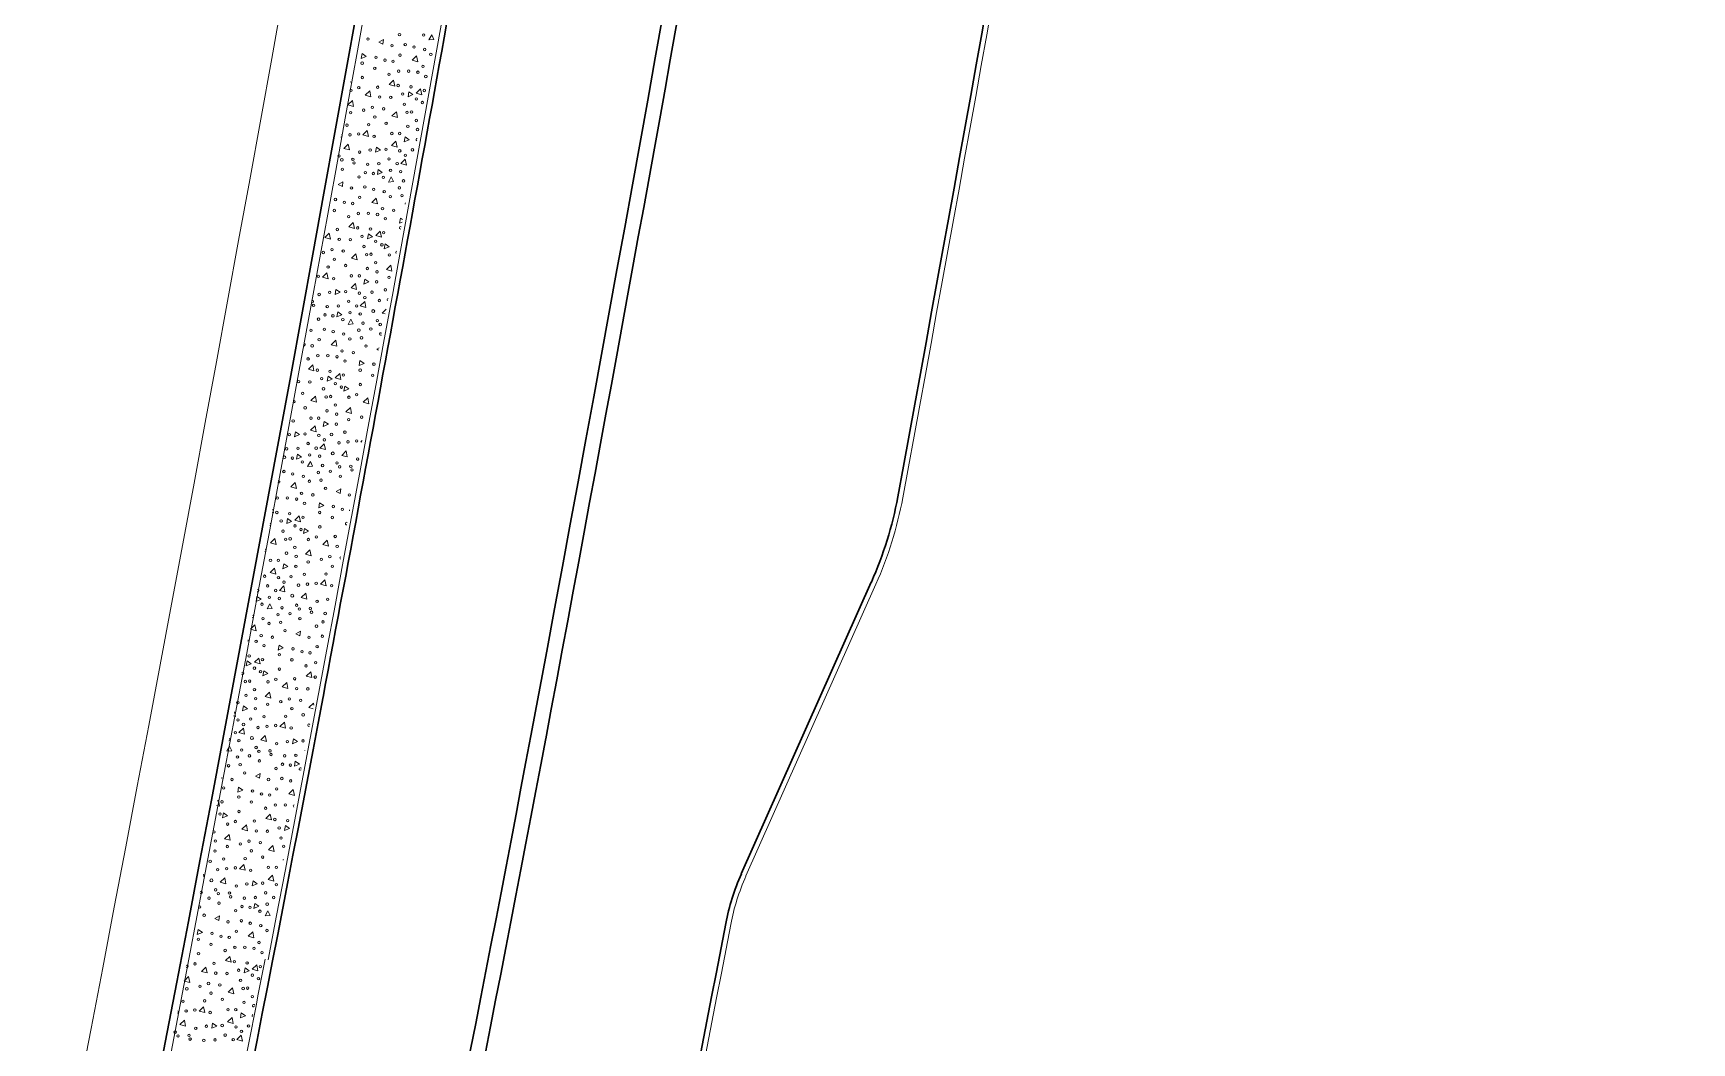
# Model space of a CAD drawing. Extents: x 2536801 to 2538856, y 7112140 to 7131569.
# Drawn here: x 2537762.8 to 2537982.5, y 7114922.9 to 7115056.7 of the extents above; entities that cross this region are included whole.
import ezdxf

# ---------------------------------------------------------------- set-up
doc = ezdxf.new("R2010")
doc.units = 0
doc.header["$LTSCALE"] = 100
doc.header["$MEASUREMENT"] = 0
for name, color, linetype, lineweight in [('D_BOC_FR', 3, 'Continuous', 13), ('D_BOC_RMP', 1, 'Continuous', 13), ('D_CTB_1', 2, 'Continuous', 0), ('D_EOS_FR', 3, 'Continuous', 30), ('D_EOS_ML', 7, 'Continuous', 30), ('D_EOS_RMP', 1, 'Continuous', 30), ('D_EOT_ML', 7, 'Continuous', 13), ('D_RIPRAP_1', 7, 'Continuous', 0)]:
    doc.layers.add(name, color=color, linetype=linetype, lineweight=lineweight)

msp = doc.modelspace()

# ---------------------------------------------------------------- linework, layer by layer
at = {"layer": 'D_BOC_FR', "lineweight": 0}
msp.add_arc((2526379.38, 7117111.1), 11620.33, 349.200993, 352.971213, dxfattribs=at)
at = {"layer": 'D_BOC_RMP', "lineweight": 0}
msp.add_line((2537857.2, 7114944.97), (2537874.42, 7114983.64), dxfattribs=at)
msp.add_arc((2526379.38, 7117111.1), 11691.67, 349.572856, 350.876903, dxfattribs=at)
at = {"layer": 'D_BOC_RMP', "lineweight": 0, "extrusion": (0, 0, -1)}
for centre, radius, start, end in [((-2537828.14, 7115004.25), 50.67, 190.4271, 204.0054), ((-2537884, 7114933.03), 29.33, 10.849, 24.0054), ((-2532943.9, 7115879.79), 5000.67, 190.84905, 193.26652)]:
    msp.add_arc(centre, radius, start, end, dxfattribs=at)
at = {"layer": 'D_CTB_1', "linetype": 'Continuous', "lineweight": 0, "ltscale": 0.025}
msp.add_arc((2526379.38, 7117111.1), 11610, 347.843052, 352.937674, dxfattribs=at)
at = {"layer": 'D_CTB_1', "linetype": 'Continuous', "lineweight": 0, "ltscale": 0.025, "extrusion": (0, 0, -1)}
msp.add_arc((-2532943.9, 7115879.79), 4941, 191.03616, 191.62201, dxfattribs=at)
at = {"layer": 'D_EOS_FR'}
for radius, start, end in [(11649, 349.376372, 352.971213), (11621, 349.376313, 349.948329)]:
    msp.add_arc((2526379.38, 7117111.1), radius, start, end, dxfattribs=at)
at = {"layer": 'D_EOS_FR', "extrusion": (0, 0, -1)}
for radius, end in [(4942, 193.26652), (4970, 193.22663)]:
    msp.add_arc((-2532943.9, 7115879.79), radius, 190.62357, end, dxfattribs=at)
at = {"layer": 'D_EOS_ML'}
for radius, start in [(11485, 346.032105), (11515, 347.842935), (11609, 347.843052)]:
    msp.add_arc((2526379.38, 7117111.1), radius, start, 358.175075, dxfattribs=at)
at = {"layer": 'D_EOS_RMP'}
msp.add_line((2537856.59, 7114945.24), (2537873.81, 7114983.91), dxfattribs=at)
for radius, start, end in [(11691, 349.572856, 350.876903), (11651, 349.376376, 350.628176)]:
    msp.add_arc((2526379.38, 7117111.1), radius, start, end, dxfattribs=at)
at = {"layer": 'D_EOS_RMP', "extrusion": (0, 0, -1)}
for centre, radius, start, end in [((-2537828.14, 7115004.25), 50, 190.4271, 204.0054), ((-2532943.9, 7115879.79), 4972, 190.62357, 193.22662), ((-2537884, 7114933.03), 30, 10.849, 24.0054), ((-2532943.9, 7115879.79), 5000, 190.84905, 193.26652)]:
    msp.add_arc(centre, radius, start, end, dxfattribs=at)
at = {"layer": 'D_EOT_ML'}
for radius, start in [(11473, 346.032105), (11527, 347.842935), (11599, 347.843038)]:
    msp.add_arc((2526379.38, 7117111.1), radius, start, 358.175075, dxfattribs=at)
at = {"layer": 'D_RIPRAP_1', "color": 7, "linetype": 'Continuous', "lineweight": 0}
for p, q in [((2537808.57, 7115055.44), (2537809.19, 7115055.81)), ((2537809.1, 7115055.18), (2537808.57, 7115055.44)), ((2537809.19, 7115055.81), (2537809.1, 7115055.18)), ((2537803.21, 7115036.59), (2537803.83, 7115036.95)), ((2537803.83, 7115036.95), (2537803.75, 7115036.32)), ((2537803.75, 7115036.32), (2537803.21, 7115036.59)), ((2537808.3, 7115014.76), (2537808.61, 7115014.95)), ((2537808.55, 7115014.64), (2537808.3, 7115014.76)), ((2537802.94, 7114995.91), (2537803.56, 7114996.27)), ((2537803.47, 7114995.65), (2537802.94, 7114995.91)), ((2537803.56, 7114996.27), (2537803.47, 7114995.65)), ((2537797.58, 7114977.05), (2537798.2, 7114977.42)), ((2537798.12, 7114976.79), (2537797.58, 7114977.05)), ((2537798.2, 7114977.42), (2537798.12, 7114976.79)), ((2537792.23, 7114958.2), (2537792.85, 7114958.56)), ((2537792.76, 7114957.93), (2537792.23, 7114958.2)), ((2537792.85, 7114958.56), (2537792.76, 7114957.93)), ((2537786.87, 7114939.34), (2537787.49, 7114939.7)), ((2537787.4, 7114939.08), (2537786.87, 7114939.34)), ((2537787.49, 7114939.7), (2537787.4, 7114939.08))]:
    msp.add_line(p, q, dxfattribs=at)
at = {"layer": 'D_RIPRAP_1', "color": 7, "linetype": 'Continuous', "lineweight": 0, "flags": 128}
for points in [[(2537815.88, 7115055.83), (2537815.22, 7115055.78), (2537815.59, 7115056.45)], [(2537806.23, 7115053.3), (2537806.36, 7115053.96), (2537806.9, 7115053.58)], [(2537813.74, 7115052.87), (2537812.99, 7115053.08), (2537813.58, 7115053.66)], [(2537810.7, 7115049.64), (2537809.95, 7115049.85), (2537810.54, 7115050.42)], [(2537807.53, 7115048.22), (2537806.78, 7115048.43), (2537807.37, 7115049.01)], [(2537812.44, 7115048.23), (2537812.56, 7115048.89), (2537813.1, 7115048.51)], [(2537814.27, 7115048.49), (2537813.52, 7115048.7), (2537814.11, 7115049.28)], [(2537805.24, 7115046.94), (2537804.49, 7115047.15), (2537805.08, 7115047.73)], [(2537811.06, 7115045.47), (2537810.31, 7115045.68), (2537810.9, 7115046.25)], [(2537807.21, 7115042.96), (2537806.47, 7115043.17), (2537807.05, 7115043.75)], [(2537804.68, 7115041.18), (2537803.93, 7115041.39), (2537804.52, 7115041.96)], [(2537808.14, 7115040.89), (2537808.26, 7115041.55), (2537808.8, 7115041.17)], [(2537811, 7115041.54), (2537810.25, 7115041.75), (2537810.84, 7115042.32)], [(2537811.94, 7115042.26), (2537812.06, 7115042.92), (2537812.6, 7115042.54)], [(2537812.22, 7115039.18), (2537811.47, 7115039.39), (2537812.06, 7115039.96)], [(2537808.38, 7115037.91), (2537808.5, 7115038.57), (2537809.04, 7115038.19)], [(2537810.53, 7115036.98), (2537809.86, 7115036.92), (2537810.23, 7115037.6)], [(2537808.38, 7115034.02), (2537807.64, 7115034.23), (2537808.22, 7115034.8)], [(2537805.34, 7115030.78), (2537804.59, 7115030.99), (2537805.18, 7115031.57)], [(2537808.91, 7115029.64), (2537808.17, 7115029.85), (2537808.76, 7115030.42)], [(2537802.17, 7115029.36), (2537801.42, 7115029.58), (2537802.01, 7115030.15)], [(2537807.08, 7115029.38), (2537807.2, 7115030.04), (2537807.75, 7115029.66)], [(2537809.3, 7115028.08), (2537809.42, 7115028.74), (2537809.96, 7115028.36)], [(2537805.7, 7115026.61), (2537804.95, 7115026.82), (2537805.54, 7115027.4)], [(2537810.32, 7115025.12), (2537809.57, 7115025.33), (2537810.16, 7115025.91)], [(2537801.86, 7115024.11), (2537801.11, 7115024.32), (2537801.7, 7115024.89)], [(2537806.58, 7115023.4), (2537806.7, 7115024.06), (2537807.24, 7115023.68)], [(2537802.78, 7115022.04), (2537802.9, 7115022.7), (2537803.44, 7115022.32)], [(2537805.64, 7115022.68), (2537804.89, 7115022.89), (2537805.48, 7115023.46)], [(2537803.02, 7115019.06), (2537803.14, 7115019.72), (2537803.69, 7115019.34)], [(2537806.86, 7115020.32), (2537806.11, 7115020.53), (2537806.7, 7115021.11)], [(2537805.17, 7115018.12), (2537804.5, 7115018.06), (2537804.88, 7115018.74)], [(2537803.03, 7115015.16), (2537802.28, 7115015.37), (2537802.87, 7115015.95)], [(2537799.98, 7115011.92), (2537799.24, 7115012.14), (2537799.82, 7115012.71)], [(2537805.96, 7115012.62), (2537806.08, 7115013.28), (2537806.63, 7115012.9)], [(2537801.72, 7115010.52), (2537801.85, 7115011.18), (2537802.39, 7115010.8)], [(2537803.56, 7115010.78), (2537802.81, 7115010.99), (2537803.4, 7115011.57)], [(2537800.34, 7115007.76), (2537799.59, 7115007.97), (2537800.18, 7115008.54)], [(2537803.94, 7115009.23), (2537804.06, 7115009.89), (2537804.61, 7115009.51)], [(2537807.26, 7115007.54), (2537806.51, 7115007.75), (2537807.1, 7115008.33)], [(2537804.96, 7115006.26), (2537804.22, 7115006.48), (2537804.81, 7115007.05)], [(2537797.42, 7115003.18), (2537797.54, 7115003.84), (2537798.09, 7115003.46)], [(2537800.29, 7115003.82), (2537799.54, 7115004.04), (2537800.13, 7115004.61)], [(2537801.22, 7115004.55), (2537801.34, 7115005.21), (2537801.89, 7115004.83)], [(2537801.5, 7115001.47), (2537800.75, 7115001.68), (2537801.34, 7115002.25)], [(2537797.67, 7115000.2), (2537797.79, 7115000.86), (2537798.33, 7115000.48)], [(2537799.81, 7114999.27), (2537799.14, 7114999.21), (2537799.52, 7114999.89)], [(2537804.4, 7115000.5), (2537803.66, 7115000.71), (2537804.24, 7115001.29)], [(2537797.67, 7114996.3), (2537796.92, 7114996.52), (2537797.51, 7114997.09)], [(2537800.61, 7114993.77), (2537800.73, 7114994.43), (2537801.27, 7114994.05)], [(2537796.37, 7114991.67), (2537796.49, 7114992.33), (2537797.03, 7114991.95)], [(2537798.2, 7114991.92), (2537797.45, 7114992.14), (2537798.04, 7114992.71)], [(2537798.59, 7114990.37), (2537798.71, 7114991.03), (2537799.25, 7114990.65)], [(2537794.98, 7114988.9), (2537794.23, 7114989.11), (2537794.82, 7114989.69)], [(2537801.9, 7114988.69), (2537801.15, 7114988.9), (2537801.74, 7114989.47)], [(2537795.87, 7114985.69), (2537795.99, 7114986.35), (2537796.53, 7114985.97)], [(2537799.61, 7114987.41), (2537798.86, 7114987.62), (2537799.45, 7114988.19)], [(2537794.93, 7114984.97), (2537794.18, 7114985.18), (2537794.77, 7114985.75)], [(2537801.58, 7114983.43), (2537800.84, 7114983.64), (2537801.43, 7114984.21)], [(2537792.31, 7114981.34), (2537792.43, 7114982), (2537792.97, 7114981.63)], [(2537796.14, 7114982.61), (2537795.4, 7114982.82), (2537795.98, 7114983.4)], [(2537799.05, 7114981.64), (2537798.3, 7114981.86), (2537798.89, 7114982.43)], [(2537794.45, 7114980.41), (2537793.79, 7114980.35), (2537794.16, 7114981.03)], [(2537792.31, 7114977.45), (2537791.56, 7114977.66), (2537792.15, 7114978.23)], [(2537795.25, 7114974.91), (2537795.37, 7114975.57), (2537795.91, 7114975.19)], [(2537791.01, 7114972.81), (2537791.13, 7114973.47), (2537791.67, 7114973.09)], [(2537792.84, 7114973.07), (2537792.09, 7114973.28), (2537792.68, 7114973.85)], [(2537793.23, 7114971.51), (2537793.35, 7114972.17), (2537793.89, 7114971.8)], [(2537799.71, 7114971.25), (2537798.96, 7114971.46), (2537799.55, 7114972.03)], [(2537794.25, 7114968.55), (2537793.5, 7114968.77), (2537794.09, 7114969.34)], [(2537796.54, 7114969.83), (2537795.79, 7114970.04), (2537796.38, 7114970.62)], [(2537790.51, 7114966.84), (2537790.63, 7114967.5), (2537791.17, 7114967.12)], [(2537790.79, 7114963.75), (2537790.04, 7114963.97), (2537790.63, 7114964.54)], [(2537796.23, 7114964.57), (2537795.48, 7114964.79), (2537796.07, 7114965.36)], [(2537793.69, 7114962.79), (2537792.94, 7114963), (2537793.53, 7114963.57)], [(2537797.15, 7114962.5), (2537797.27, 7114963.16), (2537797.82, 7114962.78)], [(2537797.39, 7114959.52), (2537797.51, 7114960.18), (2537798.06, 7114959.8)], [(2537789.89, 7114956.06), (2537790.01, 7114956.72), (2537790.55, 7114956.34)], [(2537797.4, 7114955.63), (2537796.65, 7114955.84), (2537797.24, 7114956.41)], [(2537787.87, 7114952.66), (2537787.99, 7114953.32), (2537788.54, 7114952.94)], [(2537791.19, 7114950.97), (2537790.44, 7114951.19), (2537791.03, 7114951.76)], [(2537794.35, 7114952.39), (2537793.61, 7114952.6), (2537794.2, 7114953.18)], [(2537788.89, 7114949.7), (2537788.14, 7114949.91), (2537788.73, 7114950.48)], [(2537794.71, 7114948.22), (2537793.96, 7114948.44), (2537794.55, 7114949.01)], [(2537788.33, 7114943.93), (2537787.58, 7114944.15), (2537788.17, 7114944.72)], [(2537790.87, 7114945.72), (2537790.12, 7114945.93), (2537790.71, 7114946.5)], [(2537794.66, 7114944.29), (2537793.91, 7114944.5), (2537794.5, 7114945.08)], [(2537791.79, 7114943.65), (2537791.91, 7114944.31), (2537792.46, 7114943.93)], [(2537792.04, 7114940.67), (2537792.16, 7114941.33), (2537792.7, 7114940.95)], [(2537794.18, 7114939.73), (2537793.52, 7114939.67), (2537793.89, 7114940.35)], [(2537784.53, 7114937.2), (2537784.65, 7114937.86), (2537785.2, 7114937.48)], [(2537792.04, 7114936.77), (2537791.29, 7114936.98), (2537791.88, 7114937.56)], [(2537789, 7114933.53), (2537788.25, 7114933.75), (2537788.84, 7114934.32)], [(2537783.54, 7114930.84), (2537782.79, 7114931.05), (2537783.38, 7114931.63)], [(2537785.83, 7114932.12), (2537785.08, 7114932.33), (2537785.67, 7114932.9)], [(2537790.74, 7114932.13), (2537790.86, 7114932.79), (2537791.4, 7114932.41)], [(2537792.57, 7114932.39), (2537791.82, 7114932.6), (2537792.41, 7114933.18)], [(2537789.35, 7114929.37), (2537788.61, 7114929.58), (2537789.19, 7114930.15)], [(2537785.51, 7114926.86), (2537784.76, 7114927.07), (2537785.35, 7114927.65)], [(2537782.97, 7114925.08), (2537782.23, 7114925.29), (2537782.82, 7114925.86)], [(2537786.44, 7114924.79), (2537786.56, 7114925.45), (2537787.1, 7114925.07)], [(2537789.3, 7114925.43), (2537788.55, 7114925.65), (2537789.14, 7114926.22)], [(2537790.24, 7114926.16), (2537790.36, 7114926.82), (2537790.9, 7114926.44)], [(2537790.51, 7114923.08), (2537789.77, 7114923.29), (2537790.36, 7114923.86)]]:
    msp.add_lwpolyline(points, close=True, dxfattribs=at)
for points in [[(2537804.85, 7115050.21), (2537804.88, 7115050.19), (2537804.84, 7115050.17)], [(2537811.65, 7115031.62), (2537811.32, 7115031.48), (2537811.44, 7115032.14), (2537811.71, 7115031.95)], [(2537809.43, 7115019.45), (2537809.01, 7115019.57), (2537809.55, 7115020.09)], [(2537806.33, 7115002.46), (2537806.19, 7115002.5), (2537806.37, 7115002.67)], [(2537794.52, 7114993.57), (2537794.63, 7114993.07), (2537794.44, 7114993.12)], [(2537789.44, 7114966.74), (2537789.57, 7114966.11), (2537789.34, 7114966.18)], [(2537799.86, 7114967.14), (2537799.32, 7114967.29), (2537799.91, 7114967.86), (2537799.96, 7114967.62)], [(2537788.46, 7114961.55), (2537788.8, 7114962.18), (2537789.1, 7114961.55), (2537788.45, 7114961.5)], [(2537787.19, 7114954.87), (2537787.33, 7114955), (2537787.49, 7114954.21), (2537787.09, 7114954.33)], [(2537796.74, 7114951.26), (2537796.1, 7114950.99), (2537796.22, 7114951.65), (2537796.75, 7114951.28)], [(2537785.37, 7114945.21), (2537785.43, 7114944.9), (2537785.31, 7114944.93)]]:
    msp.add_lwpolyline(points, dxfattribs=at)
at = {"layer": 'D_RIPRAP_1', "color": 7, "linetype": 'Continuous', "lineweight": 0}
for centre, radius in [((2537811.31, 7115056.46), 0.163), ((2537814.52, 7115056.4), 0.163), ((2537807.14, 7115055.87), 0.163), ((2537810.31, 7115054.99), 0.163), ((2537812.07, 7115055.13), 0.163), ((2537813.24, 7115054.81), 0.163), ((2537814.65, 7115054.49), 0.163), ((2537806.37, 7115052.68), 0.163), ((2537808.04, 7115052), 0.163), ((2537808.19, 7115053.46), 0.163), ((2537809.38, 7115053.08), 0.163), ((2537810.46, 7115052.93), 0.163), ((2537811.39, 7115053.74), 0.163), ((2537814.42, 7115052.25), 0.163), ((2537815.46, 7115053.84), 0.163), ((2537806.39, 7115050.77), 0.163), ((2537809.92, 7115051.2), 0.163), ((2537811.21, 7115051.62), 0.163), ((2537812.54, 7115051.62), 0.163), ((2537813.75, 7115051.48), 0.163), ((2537814.8, 7115050.91), 0.163), ((2537804.88, 7115049.09), 0.163), ((2537805.92, 7115049.42), 0.163), ((2537808.43, 7115049.49), 0.163), ((2537808.69, 7115048.19), 0.163), ((2537810.16, 7115048.15), 0.163), ((2537811.14, 7115049.71), 0.163), ((2537811.72, 7115048.58), 0.163), ((2537812.83, 7115049.54), 0.163), ((2537813.53, 7115047.93), 0.163), ((2537814.59, 7115049.06), 0.163), ((2537804.85, 7115046.11), 0.163), ((2537806.58, 7115046.45), 0.163), ((2537807.72, 7115046.82), 0.163), ((2537808.05, 7115045.54), 0.163), ((2537809.22, 7115046.63), 0.163), ((2537811.96, 7115047.23), 0.163), ((2537812.31, 7115046.16), 0.163), ((2537812.9, 7115046.22), 0.163), ((2537814.34, 7115047.46), 0.163), ((2537804.35, 7115044.46), 0.163), ((2537805.91, 7115043.3), 0.163), ((2537807.22, 7115044.52), 0.163), ((2537809.54, 7115044.71), 0.163), ((2537810.3, 7115043.35), 0.163), ((2537811.33, 7115043.36), 0.163), ((2537812.42, 7115044.32), 0.163), ((2537813.53, 7115045.08), 0.163), ((2537813.7, 7115043.88), 0.163), ((2537804.75, 7115043.18), 0.163), ((2537807.43, 7115041.16), 0.163), ((2537807.95, 7115042.97), 0.163), ((2537809.52, 7115041.26), 0.163), ((2537811.35, 7115041.06), 0.163), ((2537813.03, 7115041.19), 0.163), ((2537803.31, 7115040.38), 0.163), ((2537803.68, 7115039.87), 0.163), ((2537805.14, 7115039.94), 0.163), ((2537805.29, 7115039.45), 0.163), ((2537806.03, 7115040.89), 0.163), ((2537807.1, 7115039.28), 0.163), ((2537808.58, 7115039.35), 0.163), ((2537809.92, 7115039.98), 0.163), ((2537811, 7115039.37), 0.163), ((2537812.08, 7115040.47), 0.163), ((2537803.74, 7115038.61), 0.163), ((2537805.95, 7115037.6), 0.163), ((2537806.8, 7115038.17), 0.163), ((2537807.85, 7115038.05), 0.163), ((2537809.16, 7115037.54), 0.163), ((2537810.13, 7115038.47), 0.163), ((2537811.47, 7115038.31), 0.163), ((2537811.84, 7115037.08), 0.163), ((2537802.83, 7115034.61), 0.163), ((2537804.95, 7115036.14), 0.163), ((2537806.03, 7115034.89), 0.163), ((2537806.72, 7115036.27), 0.163), ((2537807.88, 7115035.95), 0.163), ((2537809.29, 7115035.64), 0.163), ((2537810.1, 7115034.99), 0.163), ((2537811.28, 7115036.16), 0.163), ((2537811.64, 7115035.13), 0.163), ((2537802.69, 7115033.15), 0.163), ((2537804.02, 7115034.23), 0.163), ((2537804.57, 7115032.34), 0.163), ((2537805.1, 7115034.08), 0.163), ((2537805.85, 7115032.76), 0.163), ((2537807.18, 7115032.77), 0.163), ((2537808.4, 7115032.62), 0.163), ((2537809.06, 7115033.39), 0.163), ((2537810.55, 7115033.18), 0.163), ((2537803.07, 7115030.64), 0.163), ((2537805.78, 7115030.85), 0.163), ((2537807.47, 7115030.69), 0.163), ((2537809.23, 7115030.21), 0.163), ((2537809.44, 7115032.06), 0.163), ((2537802.36, 7115027.97), 0.163), ((2537803.33, 7115029.33), 0.163), ((2537804.8, 7115029.29), 0.163), ((2537806.36, 7115029.73), 0.163), ((2537806.6, 7115028.38), 0.163), ((2537808.17, 7115029.08), 0.163), ((2537808.98, 7115028.6), 0.163), ((2537801.22, 7115027.59), 0.163), ((2537801.86, 7115025.66), 0.163), ((2537802.69, 7115026.69), 0.163), ((2537803.86, 7115027.78), 0.163), ((2537804.18, 7115025.86), 0.163), ((2537806.96, 7115027.3), 0.163), ((2537807.55, 7115027.36), 0.163), ((2537808.17, 7115026.23), 0.163), ((2537809.97, 7115027.26), 0.163), ((2537800.55, 7115024.44), 0.163), ((2537802.59, 7115024.11), 0.163), ((2537804.94, 7115024.5), 0.163), ((2537805.98, 7115024.5), 0.163), ((2537807.06, 7115025.46), 0.163), ((2537808.3, 7115023.7), 0.163), ((2537808.34, 7115025.03), 0.163), ((2537809.93, 7115024.29), 0.163), ((2537800.67, 7115022.03), 0.163), ((2537802.07, 7115022.3), 0.163), ((2537804.17, 7115022.4), 0.163), ((2537805.99, 7115022.2), 0.163), ((2537806.72, 7115021.61), 0.163), ((2537807.67, 7115022.33), 0.163), ((2537808.65, 7115021.22), 0.163), ((2537809.44, 7115022.64), 0.163), ((2537799.93, 7115020.6), 0.163), ((2537801.44, 7115019.32), 0.163), ((2537801.74, 7115020.42), 0.163), ((2537802.49, 7115019.2), 0.163), ((2537803.22, 7115020.5), 0.163), ((2537804.57, 7115021.12), 0.163), ((2537804.77, 7115019.61), 0.163), ((2537805.64, 7115020.51), 0.163), ((2537806.11, 7115019.45), 0.163), ((2537807.83, 7115019.82), 0.199), ((2537799.59, 7115017.28), 0.163), ((2537800.59, 7115018.75), 0.163), ((2537801.36, 7115017.42), 0.163), ((2537802.53, 7115017.1), 0.163), ((2537803.81, 7115018.69), 0.163), ((2537805.93, 7115017.3), 0.163), ((2537806.48, 7115018.22), 0.163), ((2537807.52, 7115017.45), 0.163), ((2537808.39, 7115018.56), 0.163), ((2537808.76, 7115018.05), 0.163), ((2537799.75, 7115015.22), 0.163), ((2537800.67, 7115016.03), 0.163), ((2537803.93, 7115016.78), 0.163), ((2537804.74, 7115016.13), 0.163), ((2537806.28, 7115016.28), 0.163), ((2537806.87, 7115015.19), 0.163), ((2537799.21, 7115013.49), 0.163), ((2537800.5, 7115013.91), 0.163), ((2537801.82, 7115013.91), 0.163), ((2537803.04, 7115013.77), 0.163), ((2537803.7, 7115014.54), 0.163), ((2537804.09, 7115013.2), 0.163), ((2537805.19, 7115014.32), 0.163), ((2537807.92, 7115012.79), 0.163), ((2537797.97, 7115010.48), 0.163), ((2537799.44, 7115010.44), 0.163), ((2537800.42, 7115012), 0.163), ((2537801, 7115010.87), 0.163), ((2537802.12, 7115011.83), 0.163), ((2537803.88, 7115011.35), 0.163), ((2537806.1, 7115012), 0.163), ((2537807.77, 7115011.32), 0.163), ((2537798.5, 7115008.92), 0.163), ((2537801.25, 7115009.52), 0.163), ((2537801.6, 7115008.45), 0.163), ((2537802.19, 7115008.5), 0.163), ((2537802.81, 7115010.22), 0.163), ((2537803.62, 7115009.75), 0.163), ((2537804.61, 7115008.41), 0.163), ((2537805.65, 7115008.74), 0.163), ((2537806.12, 7115010.09), 0.163), ((2537798.82, 7115007), 0.163), ((2537801.71, 7115006.61), 0.163), ((2537802.81, 7115007.37), 0.163), ((2537802.99, 7115006.17), 0.163), ((2537797.23, 7115005.26), 0.163), ((2537799.58, 7115005.64), 0.163), ((2537800.62, 7115005.64), 0.163), ((2537802.95, 7115004.84), 0.163), ((2537804.08, 7115003.78), 0.163), ((2537804.57, 7115005.44), 0.163), ((2537806.31, 7115005.77), 0.163), ((2537796.38, 7115001.57), 0.163), ((2537796.72, 7115003.45), 0.163), ((2537797.86, 7115001.64), 0.163), ((2537798.81, 7115003.55), 0.163), ((2537799.21, 7115002.27), 0.163), ((2537800.28, 7115001.66), 0.163), ((2537800.63, 7115003.35), 0.163), ((2537801.37, 7115002.76), 0.163), ((2537802.31, 7115003.47), 0.163), ((2537803.3, 7115002.37), 0.163), ((2537804.48, 7115002.5), 0.163), ((2537805.63, 7115002.62), 0.163), ((2537796.08, 7115000.46), 0.163), ((2537797.13, 7115000.34), 0.163), ((2537798.45, 7114999.83), 0.163), ((2537799.41, 7115000.76), 0.163), ((2537800.75, 7115000.6), 0.163), ((2537801.12, 7114999.36), 0.163), ((2537802.47, 7115000.96), 0.199), ((2537803.03, 7114999.7), 0.163), ((2537804.87, 7114999.26), 0.163), ((2537796, 7114998.56), 0.163), ((2537797.17, 7114998.24), 0.163), ((2537798.57, 7114997.92), 0.163), ((2537799.38, 7114997.28), 0.163), ((2537800.57, 7114998.44), 0.163), ((2537800.92, 7114997.42), 0.163), ((2537802.16, 7114998.6), 0.163), ((2537803.4, 7114999.19), 0.163), ((2537803.47, 7114997.93), 0.163), ((2537805.01, 7114998.78), 0.163), ((2537795.14, 7114995.05), 0.163), ((2537796.46, 7114995.06), 0.163), ((2537797.68, 7114994.91), 0.163), ((2537798.34, 7114995.68), 0.163), ((2537799.83, 7114995.47), 0.163), ((2537801.52, 7114996.33), 0.163), ((2537804.68, 7114995.46), 0.163), ((2537795.07, 7114993.14), 0.163), ((2537796.76, 7114992.97), 0.163), ((2537798.73, 7114994.34), 0.163), ((2537800.74, 7114993.14), 0.163), ((2537802.56, 7114993.93), 0.163), ((2537803.75, 7114993.55), 0.163), ((2537795.64, 7114992.01), 0.163), ((2537795.89, 7114990.66), 0.163), ((2537797.46, 7114991.36), 0.163), ((2537798.26, 7114990.89), 0.163), ((2537798.52, 7114992.5), 0.163), ((2537800.76, 7114991.23), 0.163), ((2537802.41, 7114992.47), 0.163), ((2537796.24, 7114989.59), 0.163), ((2537796.83, 7114989.65), 0.163), ((2537797.45, 7114988.51), 0.163), ((2537799.25, 7114989.55), 0.163), ((2537800.29, 7114989.89), 0.163), ((2537802.8, 7114989.96), 0.163), ((2537803.06, 7114988.65), 0.163), ((2537794.23, 7114986.79), 0.163), ((2537795.26, 7114986.79), 0.163), ((2537796.35, 7114987.75), 0.163), ((2537797.63, 7114987.32), 0.163), ((2537799.22, 7114986.58), 0.163), ((2537800.95, 7114986.92), 0.163), ((2537802.09, 7114987.29), 0.163), ((2537793.45, 7114984.69), 0.163), ((2537795.28, 7114984.49), 0.163), ((2537796.01, 7114983.9), 0.163), ((2537796.95, 7114984.62), 0.163), ((2537797.59, 7114985.99), 0.163), ((2537798.72, 7114984.93), 0.163), ((2537801.59, 7114984.98), 0.163), ((2537802.42, 7114986.01), 0.163), ((2537793.85, 7114983.41), 0.163), ((2537794.06, 7114981.9), 0.163), ((2537794.92, 7114982.8), 0.163), ((2537795.4, 7114981.74), 0.163), ((2537797.11, 7114982.11), 0.199), ((2537797.94, 7114983.51), 0.163), ((2537799.12, 7114983.64), 0.163), ((2537800.28, 7114983.76), 0.163), ((2537802.32, 7114983.43), 0.163), ((2537793.09, 7114980.98), 0.163), ((2537795.21, 7114979.59), 0.163), ((2537795.76, 7114980.51), 0.163), ((2537796.8, 7114979.74), 0.163), ((2537797.68, 7114980.85), 0.163), ((2537798.05, 7114980.34), 0.163), ((2537799.51, 7114980.41), 0.163), ((2537799.66, 7114979.92), 0.163), ((2537800.4, 7114981.35), 0.163), ((2537801.47, 7114979.75), 0.163), ((2537801.8, 7114981.63), 0.163), ((2537793.22, 7114979.07), 0.163), ((2537794.03, 7114978.42), 0.163), ((2537795.57, 7114978.57), 0.163), ((2537796.16, 7114977.48), 0.163), ((2537798.12, 7114979.08), 0.163), ((2537800.32, 7114978.07), 0.163), ((2537801.17, 7114978.64), 0.163), ((2537792.32, 7114976.05), 0.163), ((2537792.99, 7114976.82), 0.163), ((2537793.37, 7114975.49), 0.163), ((2537794.48, 7114976.61), 0.163), ((2537799.32, 7114976.6), 0.163), ((2537800.4, 7114975.35), 0.163), ((2537801.09, 7114976.74), 0.163), ((2537791.4, 7114974.12), 0.163), ((2537793.16, 7114973.64), 0.163), ((2537795.39, 7114974.29), 0.163), ((2537797.06, 7114973.61), 0.163), ((2537797.2, 7114975.07), 0.163), ((2537798.4, 7114974.69), 0.163), ((2537799.47, 7114974.54), 0.163), ((2537800.22, 7114973.23), 0.163), ((2537790.88, 7114970.74), 0.163), ((2537791.47, 7114970.79), 0.163), ((2537792.1, 7114972.51), 0.163), ((2537792.91, 7114972.03), 0.163), ((2537793.89, 7114970.7), 0.163), ((2537794.93, 7114971.03), 0.163), ((2537795.4, 7114972.38), 0.163), ((2537797.44, 7114971.1), 0.163), ((2537798.94, 7114972.81), 0.163), ((2537800.15, 7114971.32), 0.163), ((2537790.99, 7114968.9), 0.163), ((2537792.1, 7114969.66), 0.163), ((2537797.7, 7114969.8), 0.163), ((2537799.17, 7114969.76), 0.163), ((2537789.9, 7114967.93), 0.163), ((2537792.23, 7114967.13), 0.163), ((2537792.27, 7114968.46), 0.163), ((2537793.86, 7114967.72), 0.163), ((2537795.59, 7114968.06), 0.163), ((2537796.73, 7114968.43), 0.163), ((2537797.06, 7114967.15), 0.163), ((2537798.23, 7114968.24), 0.163), ((2537798.55, 7114966.32), 0.163), ((2537789.92, 7114965.64), 0.163), ((2537790.65, 7114965.04), 0.163), ((2537791.6, 7114965.76), 0.163), ((2537792.58, 7114964.65), 0.163), ((2537793.37, 7114966.07), 0.163), ((2537793.76, 7114964.79), 0.163), ((2537794.92, 7114964.91), 0.163), ((2537796.23, 7114966.13), 0.163), ((2537796.96, 7114964.58), 0.163), ((2537789.57, 7114963.95), 0.163), ((2537790.04, 7114962.89), 0.163), ((2537791.76, 7114963.25), 0.199), ((2537792.32, 7114961.99), 0.163), ((2537795.04, 7114962.5), 0.163), ((2537796.45, 7114962.77), 0.163), ((2537798.54, 7114962.87), 0.163), ((2537789.85, 7114960.73), 0.163), ((2537790.21, 7114959.71), 0.163), ((2537790.41, 7114961.65), 0.163), ((2537791.44, 7114960.89), 0.163), ((2537792.69, 7114961.48), 0.163), ((2537792.76, 7114960.22), 0.163), ((2537794.15, 7114961.55), 0.163), ((2537794.3, 7114961.06), 0.163), ((2537795.81, 7114959.78), 0.163), ((2537796.11, 7114960.89), 0.163), ((2537797.59, 7114960.96), 0.163), ((2537788.67, 7114959.57), 0.163), ((2537789.12, 7114957.76), 0.163), ((2537790.8, 7114958.62), 0.163), ((2537793.96, 7114957.75), 0.163), ((2537794.96, 7114959.21), 0.163), ((2537795.73, 7114957.88), 0.163), ((2537796.86, 7114959.66), 0.163), ((2537796.9, 7114957.57), 0.163), ((2537788.01, 7114956.63), 0.163), ((2537790.03, 7114955.43), 0.163), ((2537791.85, 7114956.22), 0.163), ((2537793.04, 7114955.84), 0.163), ((2537794.12, 7114955.69), 0.163), ((2537795.04, 7114956.5), 0.163), ((2537787.55, 7114953.18), 0.163), ((2537787.8, 7114954.79), 0.163), ((2537790.05, 7114953.52), 0.163), ((2537791.7, 7114954.76), 0.163), ((2537793.58, 7114953.95), 0.163), ((2537794.87, 7114954.37), 0.163), ((2537796.19, 7114954.38), 0.163), ((2537788.54, 7114951.84), 0.163), ((2537789.57, 7114952.18), 0.163), ((2537792.09, 7114952.25), 0.163), ((2537792.34, 7114950.94), 0.163), ((2537794.8, 7114952.46), 0.163), ((2537795.37, 7114951.34), 0.163), ((2537796.49, 7114952.3), 0.163), ((2537786.74, 7114950.8), 0.163), ((2537786.91, 7114949.6), 0.163), ((2537788.5, 7114948.87), 0.163), ((2537790.24, 7114949.21), 0.163), ((2537791.37, 7114949.58), 0.163), ((2537792.87, 7114949.39), 0.163), ((2537793.81, 7114950.9), 0.163), ((2537795.62, 7114949.99), 0.163), ((2537795.97, 7114948.91), 0.163), ((2537786.24, 7114946.91), 0.163), ((2537786.87, 7114948.27), 0.163), ((2537788.01, 7114947.21), 0.163), ((2537790.87, 7114947.27), 0.163), ((2537791.7, 7114948.3), 0.163), ((2537793.19, 7114947.47), 0.163), ((2537786.4, 7114944.39), 0.199), ((2537787.22, 7114945.8), 0.163), ((2537788.41, 7114945.93), 0.163), ((2537789.56, 7114946.05), 0.163), ((2537791.6, 7114945.72), 0.163), ((2537793.95, 7114946.11), 0.163), ((2537794.99, 7114946.11), 0.163), ((2537786.96, 7114943.13), 0.163), ((2537787.33, 7114942.63), 0.163), ((2537788.79, 7114942.7), 0.163), ((2537788.94, 7114942.21), 0.163), ((2537789.69, 7114943.64), 0.163), ((2537791.09, 7114943.91), 0.163), ((2537793.18, 7114944.02), 0.163), ((2537793.58, 7114942.74), 0.163), ((2537794.65, 7114942.12), 0.163), ((2537795, 7114943.81), 0.163), ((2537784.85, 7114940.86), 0.163), ((2537786.09, 7114942.03), 0.163), ((2537787.4, 7114941.37), 0.163), ((2537789.61, 7114940.36), 0.163), ((2537790.45, 7114940.93), 0.163), ((2537790.76, 7114942.03), 0.163), ((2537791.5, 7114940.81), 0.163), ((2537792.23, 7114942.11), 0.163), ((2537792.82, 7114940.3), 0.163), ((2537793.79, 7114941.23), 0.163), ((2537785.44, 7114939.77), 0.163), ((2537788.6, 7114938.89), 0.163), ((2537790.37, 7114939.03), 0.163), ((2537791.54, 7114938.71), 0.163), ((2537792.94, 7114938.39), 0.163), ((2537793.75, 7114937.74), 0.163), ((2537784.67, 7114936.58), 0.163), ((2537786.34, 7114935.9), 0.163), ((2537786.49, 7114937.36), 0.163), ((2537787.68, 7114936.98), 0.163), ((2537788.76, 7114936.83), 0.163), ((2537789.69, 7114937.64), 0.163), ((2537792.71, 7114936.15), 0.163), ((2537784.69, 7114934.67), 0.163), ((2537786.73, 7114933.39), 0.163), ((2537788.22, 7114935.1), 0.163), ((2537789.44, 7114933.61), 0.163), ((2537789.51, 7114935.52), 0.163), ((2537790.83, 7114935.52), 0.163), ((2537791.13, 7114933.44), 0.163), ((2537792.05, 7114935.38), 0.163), ((2537793.1, 7114934.81), 0.163), ((2537784.22, 7114933.32), 0.163), ((2537786.98, 7114932.09), 0.163), ((2537788.46, 7114932.05), 0.163), ((2537790.01, 7114932.48), 0.163), ((2537791.83, 7114931.83), 0.163), ((2537792.63, 7114931.36), 0.163), ((2537792.89, 7114932.96), 0.163), ((2537783.14, 7114930.01), 0.163), ((2537784.88, 7114930.35), 0.163), ((2537786.01, 7114930.72), 0.163), ((2537786.35, 7114929.44), 0.163), ((2537787.52, 7114930.53), 0.163), ((2537790.26, 7114931.13), 0.163), ((2537790.61, 7114930.06), 0.163), ((2537791.2, 7114930.11), 0.163), ((2537791.82, 7114928.98), 0.163), ((2537782.65, 7114928.36), 0.163), ((2537783.05, 7114927.08), 0.163), ((2537784.2, 7114927.2), 0.163), ((2537785.52, 7114928.42), 0.163), ((2537786.24, 7114926.87), 0.163), ((2537787.84, 7114928.61), 0.163), ((2537788.6, 7114927.25), 0.163), ((2537789.63, 7114927.25), 0.163), ((2537790.72, 7114928.22), 0.163), ((2537784.33, 7114924.78), 0.163), ((2537785.73, 7114925.06), 0.163), ((2537787.82, 7114925.16), 0.163), ((2537789.65, 7114924.96), 0.163), ((2537791.32, 7114925.09), 0.163), ((2537781.6, 7114924.28), 0.163), ((2537781.98, 7114923.77), 0.163), ((2537783.44, 7114923.84), 0.163), ((2537783.58, 7114923.35), 0.163), ((2537785.4, 7114923.18), 0.163), ((2537786.88, 7114923.25), 0.163), ((2537788.22, 7114923.88), 0.163), ((2537789.29, 7114923.27), 0.163), ((2537790.38, 7114924.37), 0.163)]:
    msp.add_circle(centre, radius, dxfattribs=at)
at = {"layer": 'D_RIPRAP_1', "color": 7, "lineweight": 0, "extrusion": (0, 0, -1)}
msp.add_arc((-2526379.38, 7117111.1), 11610, 187.062326, 192.156947, dxfattribs=at)
at = {"layer": 'D_RIPRAP_1', "color": 7, "linetype": 'Continuous', "lineweight": 0}
for centre, start, end in [((2537803.57, 7115043.04), 264.4113, 75.471), ((2537813.66, 7115042.55), 84.6138, 254.7108), ((2537812.23, 7115034.05), 135.1523, 204.1724), ((2537811.46, 7115030.86), 61.0939, 278.2307), ((2537811, 7115027.6), 110.8186, 228.5061), ((2537809.84, 7115021.35), 100.1027, 239.2219), ((2537799.78, 7115021.09), 225.0421, 114.8403), ((2537798.67, 7115015.37), 254.2649, 84.2857), ((2537808.83, 7115016.79), 35.4803, 303.8444), ((2537797.33, 7115007.83), 219.1488, 119.4018), ((2537805.76, 7115000.21), 358.6543, 340.6703), ((2537795.32, 7114997.18), 218.5144, 120.0362), ((2537804.83, 7114993.4), 146.2878, 193.0368), ((2537794.09, 7114991.58), 281.2449, 57.3057), ((2537804.3, 7114991.67), 55.5166, 283.8081), ((2537793.47, 7114988.14), 269.6658, 68.8848), ((2537803.59, 7114987.1), 100.2793, 239.0454), ((2537792.51, 7114982.79), 250.9777, 87.5729), ((2537791.81, 7114979.39), 268.9032, 69.6474), ((2537791.11, 7114976.2), 309.7188, 28.8318), ((2537790.53, 7114971.81), 209.04, 129.5105), ((2537799.31, 7114964.96), 29.9255, 307.8287), ((2537788.7, 7114963.05), 274.3787, 64.1719), ((2537798.94, 7114961.59), 155.5708, 182.1833), ((2537787.63, 7114957.97), 325.7308, 12.8197), ((2537798.18, 7114959.15), 33.5962, 304.1579), ((2537797.41, 7114954.23), 108.115, 229.6391), ((2537796.08, 7114947.07), 150.1724, 187.5817), ((2537785.05, 7114942.8), 201.4524, 137.0982), ((2537783.18, 7114932.99), 207.6449, 130.9057), ((2537781.87, 7114926.94), 272.8449, 65.7056), ((2537792, 7114927.78), 28.7713, 308.9828), ((2537791.96, 7114926.45), 112.8844, 224.8697)]:
    msp.add_arc(centre, 0.163, start, end, dxfattribs=at)

doc.saveas('drawing.dxf')
